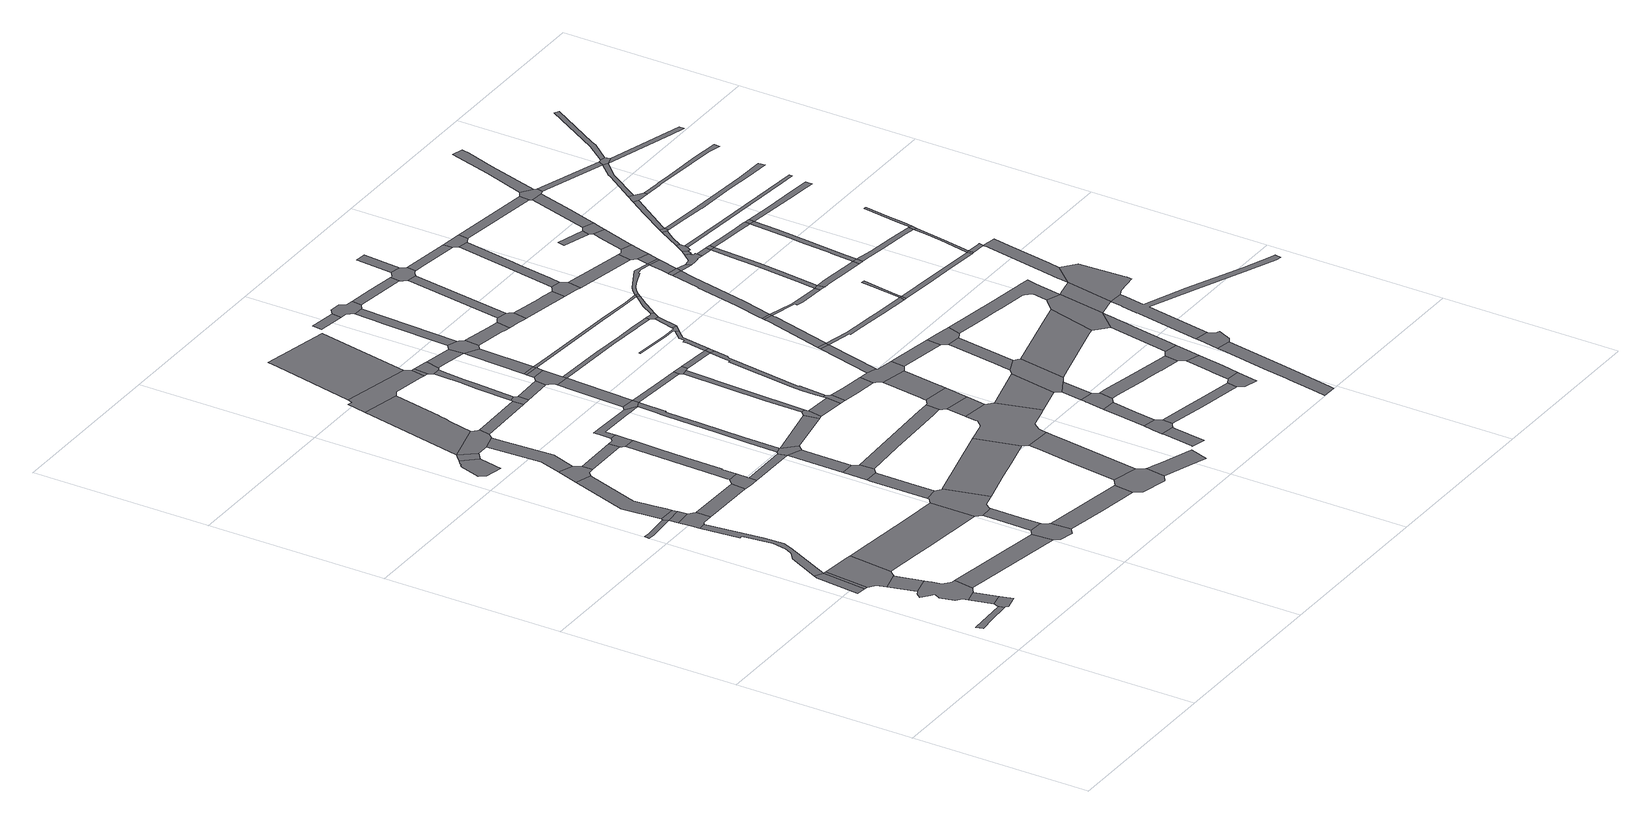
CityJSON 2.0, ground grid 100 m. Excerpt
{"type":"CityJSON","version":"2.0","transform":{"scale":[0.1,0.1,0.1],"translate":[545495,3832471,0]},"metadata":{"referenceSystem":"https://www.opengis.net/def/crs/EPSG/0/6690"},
"CityObjects":{
"road1":{"type":"Road","attributes":{"RoadStructureAttribute.sectionType":"1"},"geometry":[{"type":"MultiSurface","lod":"1","boundaries":[[[0,1,2,3,4,5,6]]]}]},
"road2":{"type":"Road","geometry":[{"type":"MultiSurface","lod":"1","boundaries":[[[7,8,9,10,11]]]}]},
"road3":{"type":"Road","geometry":[{"type":"MultiSurface","lod":"1","boundaries":[[[12,13,14,0,6,15,16,17]]]}]},
"road4":{"type":"Road","attributes":{"RoadStructureAttribute.sectionType":"1"},"geometry":[{"type":"MultiSurface","lod":"1","boundaries":[[[18,11,10,19,20]]]}]},
"road5":{"type":"Road","attributes":{"RoadStructureAttribute.sectionType":"1"},"geometry":[{"type":"MultiSurface","lod":"1","boundaries":[[[21,22,13,12]]]}]},
"road6":{"type":"Road","geometry":[{"type":"MultiSurface","lod":"1","boundaries":[[[23,24,25,26,27,28,29,30,31,32,33,34,35,36,37,38,22,21,39,40,41,42]]]}]},
"road7":{"type":"Road","attributes":{"RoadStructureAttribute.sectionType":"1"},"geometry":[{"type":"MultiSurface","lod":"1","boundaries":[[[43,44,28,27]]]}]},
"road8":{"type":"Road","geometry":[{"type":"MultiSurface","lod":"1","boundaries":[[[45,20,19,46,47,44,43,48,49,50,51]]]}]},
"road9":{"type":"Road","attributes":{"RoadStructureAttribute.sectionType":"1"},"geometry":[{"type":"MultiSurface","lod":"1","boundaries":[[[52,53,54,55,56,57,58,59,60,61,62,63,64,7,11]]]}]},
"road10":{"type":"Road","attributes":{"RoadStructureAttribute.sectionType":"1"},"geometry":[{"type":"MultiSurface","lod":"1","boundaries":[[[65,66,67,68,69,70,71]]]}]},
"road11":{"type":"Road","attributes":{"RoadStructureAttribute.sectionType":"1"},"geometry":[{"type":"MultiSurface","lod":"1","boundaries":[[[42,41,72,73,74]]]}]},
"road12":{"type":"Road","geometry":[{"type":"MultiSurface","lod":"1","boundaries":[[[75,76,77,78,56,55,79,80,81,82]]]}]},
"road13":{"type":"Road","attributes":{"RoadStructureAttribute.sectionType":"1"},"geometry":[{"type":"MultiSurface","lod":"1","boundaries":[[[83,84,76,75]]]}]},
"road14":{"type":"Road","geometry":[{"type":"MultiSurface","lod":"1","boundaries":[[[85,86,65,71,84,83]]]}]},
"road15":{"type":"Road","attributes":{"RoadStructureAttribute.sectionType":"1"},"geometry":[{"type":"MultiSurface","lod":"1","boundaries":[[[87,88,51,50,89,90,91,92]]]}]},
"road16":{"type":"Road","attributes":{"RoadStructureAttribute.sectionType":"1"},"geometry":[{"type":"MultiSurface","lod":"1","boundaries":[[[93,94,95,86,85,96,97,98,99]]]}]},
"road17":{"type":"Road","attributes":{"RoadStructureAttribute.sectionType":"1"},"geometry":[{"type":"MultiSurface","lod":"1","boundaries":[[[82,81,100,101]]]}]},
"road18":{"type":"Road","attributes":{"RoadStructureAttribute.sectionType":"1"},"geometry":[{"type":"MultiSurface","lod":"1","boundaries":[[[102,103,104,105,106,107,108,109,110,111,112]]]}]},
"road19":{"type":"Road","geometry":[{"type":"MultiSurface","lod":"1","boundaries":[[[113,93,99,114,115,116,117,118,119,120,121,122]]]}]},
"road20":{"type":"Road","geometry":[{"type":"MultiSurface","lod":"1","boundaries":[[[123,124,74,73,125,126,127,128,129,130,131,132,133]]]}]},
"road21":{"type":"Road","geometry":[{"type":"MultiSurface","lod":"1","boundaries":[[[134,135,102,112,136]]]}]},
"road22":{"type":"Road","attributes":{"RoadStructureAttribute.sectionType":"1"},"geometry":[{"type":"MultiSurface","lod":"1","boundaries":[[[137,138,139,140,141,123,133]]]}]},
"road23":{"type":"Road","attributes":{"RoadStructureAttribute.sectionType":"1"},"geometry":[{"type":"MultiSurface","lod":"1","boundaries":[[[142,143,144,145,146,147,148,149,113,122]]]}]},
"road24":{"type":"Road","geometry":[{"type":"MultiSurface","lod":"1","boundaries":[[[150,101,100,151,152,153,154,155,156]]]}]},
"road25":{"type":"Road","geometry":[{"type":"MultiSurface","lod":"1","boundaries":[[[157,158,134,136,159,146,145,160,161,162,163]]]}]},
"road26":{"type":"Road","attributes":{"RoadStructureAttribute.sectionType":"1"},"geometry":[{"type":"MultiSurface","lod":"1","boundaries":[[[164,119,118,165]]]}]},
"road27":{"type":"Road","geometry":[{"type":"MultiSurface","lod":"1","boundaries":[[[166,167,168,169,92,91,139,138,170,171,172,173,174]]]}]},
"road28":{"type":"Road","attributes":{"RoadStructureAttribute.sectionType":"1"},"geometry":[{"type":"MultiSurface","lod":"1","boundaries":[[[175,176,177,178,150,156,179,180,181,182,183]]]}]},
"road29":{"type":"Road","attributes":{"RoadStructureAttribute.sectionType":"1"},"geometry":[{"type":"MultiSurface","lod":"1","boundaries":[[[184,134,158,185,186,187,188,189]]]}]},
"road30":{"type":"Road","attributes":{"RoadStructureAttribute.sectionType":"1"},"geometry":[{"type":"MultiSurface","lod":"1","boundaries":[[[190,191,168,167,192,193]]]}]},
"road31":{"type":"Road","attributes":{"RoadStructureAttribute.sectionType":"1"},"geometry":[{"type":"MultiSurface","lod":"1","boundaries":[[[153,152,194,195,196]]]}]},
"road32":{"type":"Road","attributes":{"RoadStructureAttribute.sectionType":"1"},"geometry":[{"type":"MultiSurface","lod":"1","boundaries":[[[197,130,129,198,199,200]]]}]},
"road33":{"type":"Road","geometry":[{"type":"MultiSurface","lod":"1","boundaries":[[[201,202,164,165,203,204,175,183,205,206,207,208]]]}]},
"road34":{"type":"Road","geometry":[{"type":"MultiSurface","lod":"1","boundaries":[[[209,190,193,210,211,212]]]}]},
"road35":{"type":"Road","attributes":{"RoadStructureAttribute.sectionType":"1"},"geometry":[{"type":"MultiSurface","lod":"1","boundaries":[[[195,213,214,215,209,212,216,217]]]}]},
"road36":{"type":"Road","attributes":{"RoadStructureAttribute.sectionType":"1"},"geometry":[{"type":"MultiSurface","lod":"1","boundaries":[[[218,163,162,219]]]}]},
"road37":{"type":"Road","geometry":[{"type":"MultiSurface","lod":"1","boundaries":[[[220,221,222,196,195,217,223]]]}]},
"road38":{"type":"Road","attributes":{"RoadStructureAttribute.sectionType":"1"},"geometry":[{"type":"MultiSurface","lod":"1","boundaries":[[[224,225,226,227,201,208,228,229,230,231,232,233,234,235]]]}]},
"road39":{"type":"Road","attributes":{"RoadStructureAttribute.sectionType":"1"},"geometry":[{"type":"MultiSurface","lod":"1","boundaries":[[[236,174,173,237,238,239,240]]]}]},
"road40":{"type":"Road","geometry":[{"type":"MultiSurface","lod":"1","boundaries":[[[241,242,243,244,245,184,189,246,247,248,249,250,251,252]]]}]},
"road41":{"type":"Road","attributes":{"RoadStructureAttribute.sectionType":"1"},"geometry":[{"type":"MultiSurface","lod":"1","boundaries":[[[253,254,255,256,257,258,259,260,261,262,263,234,264,265,266,267,268,269,270,221,220]]]}]},
"road42":{"type":"Road","geometry":[{"type":"MultiSurface","lod":"1","boundaries":[[[271,272,200,199,273,274,275,276,277,278,279]]]}]},
"road43":{"type":"Road","geometry":[{"type":"MultiSurface","lod":"1","boundaries":[[[280,281,282,218,219,283,284]]]}]},
"road44":{"type":"Road","attributes":{"RoadStructureAttribute.sectionType":"1"},"geometry":[{"type":"MultiSurface","lod":"1","boundaries":[[[285,286,287,288,220,223,289]]]}]},
"road45":{"type":"Road","geometry":[{"type":"MultiSurface","lod":"1","boundaries":[[[290,235,234,263,291]]]}]},
"road46":{"type":"Road","attributes":{"RoadStructureAttribute.sectionType":"1"},"geometry":[{"type":"MultiSurface","lod":"1","boundaries":[[[292,293,294,295,281,280,296,297,298,299,300]]]}]},
"road47":{"type":"Road","attributes":{"RoadStructureAttribute.sectionType":"1"},"geometry":[{"type":"MultiSurface","lod":"1","boundaries":[[[301,302,241,252,303]]]}]},
"road48":{"type":"Road","attributes":{"RoadStructureAttribute.sectionType":"1"},"geometry":[{"type":"MultiSurface","lod":"1","boundaries":[[[304,284,283,305]]]}]},
"road49":{"type":"Road","attributes":{"RoadStructureAttribute.sectionType":"1"},"geometry":[{"type":"MultiSurface","lod":"1","boundaries":[[[306,307,308,211,210,309,310,311,312,313]]]}]},
"road50":{"type":"Road","attributes":{"RoadStructureAttribute.sectionType":"1"},"geometry":[{"type":"MultiSurface","lod":"1","boundaries":[[[250,249,314,315]]]}]},
"road51":{"type":"Road","attributes":{"RoadStructureAttribute.sectionType":"1"},"geometry":[{"type":"MultiSurface","lod":"1","boundaries":[[[316,317,318,319,271,279,320,321,322]]]}]},
"road52":{"type":"Road","attributes":{"RoadStructureAttribute.sectionType":"1"},"geometry":[{"type":"MultiSurface","lod":"1","boundaries":[[[323,324,290,291,325,326,327,328,329]]]}]},
"road53":{"type":"Road","geometry":[{"type":"MultiSurface","lod":"1","boundaries":[[[330,315,314,331,292,300,332,333,334,335]]]}]},
"road54":{"type":"Road","attributes":{"RoadStructureAttribute.sectionType":"1"},"geometry":[{"type":"MultiSurface","lod":"1","boundaries":[[[336,337,338,278,277,339,340,341]]]}]},
"road55":{"type":"Road","geometry":[{"type":"MultiSurface","lod":"1","boundaries":[[[342,343,286,285,289,344,345,346,347]]]}]},
"road56":{"type":"Road","geometry":[{"type":"MultiSurface","lod":"1","boundaries":[[[348,349,304,305,350,351,352,323,329,353,354]]]}]},
"road57":{"type":"Road","attributes":{"RoadStructureAttribute.sectionType":"1"},"geometry":[{"type":"MultiSurface","lod":"1","boundaries":[[[355,348,354,356,357,358,359]]]}]},
"road58":{"type":"Road","attributes":{"RoadStructureAttribute.sectionType":"1"},"geometry":[{"type":"MultiSurface","lod":"1","boundaries":[[[360,291,263,361,362]]]}]},
"road59":{"type":"Road","geometry":[{"type":"MultiSurface","lod":"1","boundaries":[[[363,355,359,364]]]}]},
"road60":{"type":"Road","attributes":{"RoadStructureAttribute.sectionType":"1"},"geometry":[{"type":"MultiSurface","lod":"1","boundaries":[[[365,366,345,344,367,368]]]}]},
"road61":{"type":"Road","attributes":{"RoadStructureAttribute.sectionType":"1"},"geometry":[{"type":"MultiSurface","lod":"1","boundaries":[[[335,334,369,370,371,372]]]}]},
"road62":{"type":"Road","attributes":{"RoadStructureAttribute.sectionType":"1"},"geometry":[{"type":"MultiSurface","lod":"1","boundaries":[[[371,373,363,364,374,375]]]}]},
"road63":{"type":"Road","attributes":{"RoadStructureAttribute.sectionType":"1"},"geometry":[{"type":"MultiSurface","lod":"1","boundaries":[[[376,377,378,379,342,347]]]}]},
"road64":{"type":"Road","geometry":[{"type":"MultiSurface","lod":"1","boundaries":[[[380,381,382,383,384,385,236,240,316,322,386,387,388,389,390,391,392,393,394]]]}]},
"road65":{"type":"Road","geometry":[{"type":"MultiSurface","lod":"1","boundaries":[[[395,368,367,396,397,398,399]]]}]},
"road66":{"type":"Road","geometry":[{"type":"MultiSurface","lod":"1","boundaries":[[[400,401,402,372,371,375,403,404,405,406,407,408]]]}]},
"road67":{"type":"Road","attributes":{"RoadStructureAttribute.sectionType":"1"},"geometry":[{"type":"MultiSurface","lod":"1","boundaries":[[[409,410,411,412,413,414,415]]]}]},
"road68":{"type":"Road","geometry":[{"type":"MultiSurface","lod":"1","boundaries":[[[416,417,362,361,418,419,378,377,420,421]]]}]},
"road69":{"type":"Road","attributes":{"RoadStructureAttribute.sectionType":"1"},"geometry":[{"type":"MultiSurface","lod":"1","boundaries":[[[422,380,394,423]]]}]},
"road70":{"type":"Road","attributes":{"RoadStructureAttribute.sectionType":"1"},"geometry":[{"type":"MultiSurface","lod":"1","boundaries":[[[424,425,426,427]]]}]},
"road71":{"type":"Road","attributes":{"RoadStructureAttribute.sectionType":"1"},"geometry":[{"type":"MultiSurface","lod":"1","boundaries":[[[428,397,396,429,430,431]]]}]},
"road72":{"type":"Road","geometry":[{"type":"MultiSurface","lod":"1","boundaries":[[[432,433,306,313,434,435,422,423,436,437]]]}]},
"road73":{"type":"Road","geometry":[{"type":"MultiSurface","lod":"1","boundaries":[[[438,439,409,415,440,441,442,443,444]]]}]},
"road74":{"type":"Road","attributes":{"RoadStructureAttribute.sectionType":"1"},"geometry":[{"type":"MultiSurface","lod":"1","boundaries":[[[445,446,447,400,408,448]]]}]},
"road75":{"type":"Road","attributes":{"RoadStructureAttribute.sectionType":"1"},"geometry":[{"type":"MultiSurface","lod":"1","boundaries":[[[449,450,451,452,453,454,455,395,399,456,457,458,459,460,461]]]}]},
"road76":{"type":"Road","attributes":{"RoadStructureAttribute.sectionType":"1"},"geometry":[{"type":"MultiSurface","lod":"1","boundaries":[[[462,463,406,405,464,465,466,467]]]}]},
"road77":{"type":"Road","attributes":{"RoadStructureAttribute.sectionType":"1"},"geometry":[{"type":"MultiSurface","lod":"1","boundaries":[[[468,469,470,471,353,329,472,473,474,475,476]]]}]},
"road78":{"type":"Road","attributes":{"RoadStructureAttribute.sectionType":"1"},"geometry":[{"type":"MultiSurface","lod":"1","boundaries":[[[421,420,449,477]]]}]},
"road79":{"type":"Road","attributes":{"RoadStructureAttribute.sectionType":"1"},"geometry":[{"type":"MultiSurface","lod":"1","boundaries":[[[478,479,438,444,480,481]]]}]},
"road80":{"type":"Road","attributes":{"RoadStructureAttribute.sectionType":"1"},"geometry":[{"type":"MultiSurface","lod":"1","boundaries":[[[482,483,484,432,437,485,486,487]]]}]},
"road81":{"type":"Road","geometry":[{"type":"MultiSurface","lod":"1","boundaries":[[[488,427,426,489,490,491,445,448,492,493,494,495]]]}]},
"road82":{"type":"Road","attributes":{"RoadStructureAttribute.sectionType":"1"},"geometry":[{"type":"MultiSurface","lod":"1","boundaries":[[[496,497,392,391,498]]]}]},
"road83":{"type":"Road","geometry":[{"type":"MultiSurface","lod":"1","boundaries":[[[477,449,461,499,500]]]}]},
"road84":{"type":"Road","geometry":[{"type":"MultiSurface","lod":"1","boundaries":[[[501,502,431,430,503,504,482,487,505,506,507,508,509,510,511,512,513,514]]]}]},
"road85":{"type":"Road","geometry":[{"type":"MultiSurface","lod":"1","boundaries":[[[515,516,517,518,478,481,519,520,521,522,523]]]}]},
"road86":{"type":"Road","attributes":{"RoadStructureAttribute.sectionType":"1"},"geometry":[{"type":"MultiSurface","lod":"1","boundaries":[[[524,525,526,527,364,359,528,529,530,531,532,533]]]}]},
"road87":{"type":"Road","attributes":{"RoadStructureAttribute.sectionType":"1"},"geometry":[{"type":"MultiSurface","lod":"1","boundaries":[[[534,535,536,537,538,539,540,541,542,543,544,545,546,547,548]]]}]},
"road88":{"type":"Road","geometry":[{"type":"MultiSurface","lod":"1","boundaries":[[[549,550,467,466,551,552,553,554,555,556,557]]]}]},
"road89":{"type":"Road","attributes":{"RoadStructureAttribute.sectionType":"1"},"geometry":[{"type":"MultiSurface","lod":"1","boundaries":[[[558,559,560,561,515,523]]]}]},
"road90":{"type":"Road","attributes":{"RoadStructureAttribute.sectionType":"1"},"geometry":[{"type":"MultiSurface","lod":"1","boundaries":[[[545,562,563,564,565,566,567,568,477,500,569,570,571,546]]]}]},
"road91":{"type":"Road","attributes":{"RoadStructureAttribute.sectionType":"1"},"geometry":[{"type":"MultiSurface","lod":"1","boundaries":[[[572,514,513,573,574]]]}]},
"road92":{"type":"Road","attributes":{"RoadStructureAttribute.sectionType":"1"},"geometry":[{"type":"MultiSurface","lod":"1","boundaries":[[[575,576,442,441,577,578,579]]]}]},
"road93":{"type":"Road","geometry":[{"type":"MultiSurface","lod":"1","boundaries":[[[580,581,582,583,496,498,584,560,559,585,586]]]}]},
"road94":{"type":"Road","attributes":{"RoadStructureAttribute.sectionType":"1"},"geometry":[{"type":"MultiSurface","lod":"1","boundaries":[[[587,493,492,588,589]]]}]},
"road95":{"type":"Road","geometry":[{"type":"MultiSurface","lod":"1","boundaries":[[[590,572,574,591]]]}]},
"road96":{"type":"Road","attributes":{"RoadStructureAttribute.sectionType":"1"},"geometry":[{"type":"MultiSurface","lod":"1","boundaries":[[[592,549,557,593]]]}]},
"road97":{"type":"Road","geometry":[{"type":"MultiSurface","lod":"1","boundaries":[[[594,548,547,595]]]}]},
"road98":{"type":"Road","attributes":{"RoadStructureAttribute.sectionType":"1"},"geometry":[{"type":"MultiSurface","lod":"1","boundaries":[[[596,506,505,597,598,599,600]]]}]},
"road99":{"type":"Road","attributes":{"RoadStructureAttribute.sectionType":"1"},"geometry":[{"type":"MultiSurface","lod":"1","boundaries":[[[601,602,554,553,603,604,605,606]]]}]},
"road100":{"type":"Road","geometry":[{"type":"MultiSurface","lod":"1","boundaries":[[[607,608,476,475,594,595,609,610,611,612,613]]]}]},
"road101":{"type":"Road","attributes":{"RoadStructureAttribute.sectionType":"1"},"geometry":[{"type":"MultiSurface","lod":"1","boundaries":[[[614,615,520,519,616,617,618,619,620,621,622,623]]]}]},
"road102":{"type":"Road","attributes":{"RoadStructureAttribute.sectionType":"1"},"geometry":[{"type":"MultiSurface","lod":"1","boundaries":[[[624,625,590,591,626,627,628,629]]]}]},
"road103":{"type":"Road","attributes":{"RoadStructureAttribute.sectionType":"1"},"geometry":[{"type":"MultiSurface","lod":"1","boundaries":[[[630,631,632,582,581,633]]]}]},
"road104":{"type":"Road","geometry":[{"type":"MultiSurface","lod":"1","boundaries":[[[634,635,589,588,636,637,592,593,638,639,640,641,642,643]]]}]},
"road105":{"type":"Road","attributes":{"RoadStructureAttribute.sectionType":"1"},"geometry":[{"type":"MultiSurface","lod":"1","boundaries":[[[532,644,645,607,613,646,647,648,649,650,651]]]}]},
"road106":{"type":"Road","geometry":[{"type":"MultiSurface","lod":"1","boundaries":[[[652,653,579,578,654,655,656,657]]]}]},
"road107":{"type":"Road","geometry":[{"type":"MultiSurface","lod":"1","boundaries":[[[658,624,629,659]]]}]},
"road108":{"type":"Road","geometry":[{"type":"MultiSurface","lod":"1","boundaries":[[[660,661,606,605,662,663,664,665,666,667,668,669]]]}]},
"road109":{"type":"Road","attributes":{"RoadStructureAttribute.sectionType":"1"},"geometry":[{"type":"MultiSurface","lod":"1","boundaries":[[[670,634,643,671]]]}]},
"road110":{"type":"Road","geometry":[{"type":"MultiSurface","lod":"1","boundaries":[[[672,673,674,600,599,675,630,633,676,677,678,679]]]}]},
"road111":{"type":"Road","geometry":[{"type":"MultiSurface","lod":"1","boundaries":[[[533,532,651,680]]]}]},
"road112":{"type":"Road","attributes":{"RoadStructureAttribute.sectionType":"1"},"geometry":[{"type":"MultiSurface","lod":"1","boundaries":[[[681,682,683,684,685,652,657,686,687]]]}]},
"road113":{"type":"Road","attributes":{"RoadStructureAttribute.sectionType":"1"},"geometry":[{"type":"MultiSurface","lod":"1","boundaries":[[[688,689,690,691,692,591,574,693,694,695,696,697,698,699]]]}]},
"road114":{"type":"Road","attributes":{"RoadStructureAttribute.sectionType":"1"},"geometry":[{"type":"MultiSurface","lod":"1","boundaries":[[[700,701,586,585,702,703,704]]]}]},
"road115":{"type":"Road","attributes":{"RoadStructureAttribute.sectionType":"1"},"geometry":[{"type":"MultiSurface","lod":"1","boundaries":[[[705,706,707,708,709,710,711,712,713,714,715,716,717,718,719]]]}]},
"road116":{"type":"Road","geometry":[{"type":"MultiSurface","lod":"1","boundaries":[[[720,721,722,623,622,723,681,687,724,725]]]}]},
"road117":{"type":"Road","attributes":{"RoadStructureAttribute.sectionType":"1"},"geometry":[{"type":"MultiSurface","lod":"1","boundaries":[[[726,642,641,727,728,729]]]}]},
"road118":{"type":"Road","attributes":{"RoadStructureAttribute.sectionType":"1"},"geometry":[{"type":"MultiSurface","lod":"1","boundaries":[[[730,731,732,733,734,658,659,735,736,737,738]]]}]},
"road119":{"type":"Road","attributes":{"RoadStructureAttribute.sectionType":"1"},"geometry":[{"type":"MultiSurface","lod":"1","boundaries":[[[739,740,659,629,741,742,743,744,745,746]]]}]},
"road120":{"type":"Road","attributes":{"RoadStructureAttribute.sectionType":"1"},"geometry":[{"type":"MultiSurface","lod":"1","boundaries":[[[747,748,749,660,669,750,751,752,753,754]]]}]},
"road121":{"type":"Road","attributes":{"RoadStructureAttribute.sectionType":"1"},"geometry":[{"type":"MultiSurface","lod":"1","boundaries":[[[755,756,757,758,759,533,680,760,761,762,763,764,765,766,767]]]}]},
"road122":{"type":"Road","attributes":{"RoadStructureAttribute.sectionType":"1"},"geometry":[{"type":"MultiSurface","lod":"1","boundaries":[[[768,769,664,663,770,771]]]}]},
"road123":{"type":"Road","attributes":{"RoadStructureAttribute.sectionType":"1"},"geometry":[{"type":"MultiSurface","lod":"1","boundaries":[[[772,773,774,775,776,777,778,779,720,725]]]}]},
"road124":{"type":"Road","geometry":[{"type":"MultiSurface","lod":"1","boundaries":[[[780,781,730,738,782]]]}]},
"road125":{"type":"Road","geometry":[{"type":"MultiSurface","lod":"1","boundaries":[[[729,728,747,754,783,784]]]}]},
"road126":{"type":"Road","geometry":[{"type":"MultiSurface","lod":"1","boundaries":[[[785,786,705,719,787,788,789,790]]]}]},
"road127":{"type":"Road","geometry":[{"type":"MultiSurface","lod":"1","boundaries":[[[791,746,745,792]]]}]},
"road128":{"type":"Road","geometry":[{"type":"MultiSurface","lod":"1","boundaries":[[[699,698,793,794]]]}]},
"road129":{"type":"Road","attributes":{"RoadStructureAttribute.sectionType":"1"},"geometry":[{"type":"MultiSurface","lod":"1","boundaries":[[[766,795,796,797,780,782,798,799]]]}]},
"road130":{"type":"Road","attributes":{"RoadStructureAttribute.sectionType":"1"},"geometry":[{"type":"MultiSurface","lod":"1","boundaries":[[[800,801,802,803,804,805,806,679,678,807,808,809,810,811,812,813,814,815,816]]]}]},
"road131":{"type":"Road","attributes":{"RoadStructureAttribute.sectionType":"1"},"geometry":[{"type":"MultiSurface","lod":"1","boundaries":[[[782,738,817,818]]]}]},
"road132":{"type":"Road","geometry":[{"type":"MultiSurface","lod":"1","boundaries":[[[767,766,799,819]]]}]},
"road133":{"type":"Road","geometry":[{"type":"MultiSurface","lod":"1","boundaries":[[[820,821,822,823,824,825,699,794]]]}]},
"road134":{"type":"Road","attributes":{"RoadStructureAttribute.sectionType":"1"},"geometry":[{"type":"MultiSurface","lod":"1","boundaries":[[[826,767,819,827]]]}]},
"road135":{"type":"Road","geometry":[{"type":"MultiSurface","lod":"1","boundaries":[[[815,828,700,704,779,778,816]]]}]},
"road136":{"type":"Road","geometry":[{"type":"MultiSurface","lod":"1","boundaries":[[[829,830,771,770,826,827,831,832]]]}]},
"road137":{"type":"Road","geometry":[{"type":"MultiSurface","lod":"1","boundaries":[[[833,834,835,836,818,817,837,838,839,840,841,842,843,844,845,846,847,848]]]}]},
"road138":{"type":"Road","attributes":{"RoadStructureAttribute.sectionType":"1"},"geometry":[{"type":"MultiSurface","lod":"1","boundaries":[[[849,850,851,852,853,854,855,856,857,858,746,791]]]}]},
"road139":{"type":"Road","attributes":{"RoadStructureAttribute.sectionType":"1"},"geometry":[{"type":"MultiSurface","lod":"1","boundaries":[[[859,860,861,791,792,862,863,864,865,866,867,868]]]}]},
"road140":{"type":"Road","attributes":{"RoadStructureAttribute.sectionType":"1"},"geometry":[{"type":"MultiSurface","lod":"1","boundaries":[[[869,833,848,870,871]]]}]},
"road141":{"type":"Road","geometry":[{"type":"MultiSurface","lod":"1","boundaries":[[[872,873,874,875]]]}]},
"road142":{"type":"Road","attributes":{"RoadStructureAttribute.sectionType":"1"},"geometry":[{"type":"MultiSurface","lod":"1","boundaries":[[[842,841,852,876]]]}]},
"road143":{"type":"Road","attributes":{"RoadStructureAttribute.sectionType":"1"},"geometry":[{"type":"MultiSurface","lod":"1","boundaries":[[[877,878,829,832,879,880,881]]]}]},
"road144":{"type":"Road","geometry":[{"type":"MultiSurface","lod":"1","boundaries":[[[882,869,871,883,884,885,886,887]]]}]},
"road145":{"type":"Road","geometry":[{"type":"MultiSurface","lod":"1","boundaries":[[[888,889,816,778,890]]]}]},
"road146":{"type":"Road","geometry":[{"type":"MultiSurface","lod":"1","boundaries":[[[876,852,851,891]]]}]},
"road147":{"type":"Road","attributes":{"RoadStructureAttribute.sectionType":"1"},"geometry":[{"type":"MultiSurface","lod":"1","boundaries":[[[892,893,894,794,793,895,896,897,898,899]]]}]},
"road148":{"type":"Road"},
"road149":{"type":"Road","attributes":{"RoadStructureAttribute.sectionType":"1"},"geometry":[{"type":"MultiSurface","lod":"1","boundaries":[[[784,783,900,901]]]}]},
"road150":{"type":"Road","geometry":[{"type":"MultiSurface","lod":"1","boundaries":[[[902,875,874,877,881,903,904]]]}]},
"road151":{"type":"Road","geometry":[{"type":"MultiSurface","lod":"1","boundaries":[[[888,890,905]]]}]},
"road152":{"type":"Road","attributes":{"RoadStructureAttribute.sectionType":"1"},"geometry":[{"type":"MultiSurface","lod":"1","boundaries":[[[906,882,887,907,908]]]}]},
"road153":{"type":"Road","geometry":[{"type":"MultiSurface","lod":"1","boundaries":[[[868,867,909,910]]]}]},
"road154":{"type":"Road","geometry":[{"type":"MultiSurface","lod":"1","boundaries":[[[911,906,908,912,913]]]}]},
"road155":{"type":"Road","attributes":{"RoadStructureAttribute.sectionType":"1"},"geometry":[{"type":"MultiSurface","lod":"1","boundaries":[[[914,915,916,917,891,851,918,919,920,921]]]}]},
"road156":{"type":"Road","attributes":{"RoadStructureAttribute.sectionType":"1"},"geometry":[{"type":"MultiSurface","lod":"1","boundaries":[[[922,888,905,923,924,925,926,927,928]]]}]},
"road157":{"type":"Road","attributes":{"RoadStructureAttribute.sectionType":"1"},"geometry":[{"type":"MultiSurface","lod":"1","boundaries":[[[929,902,904,930,931,932]]]}]},
"road158":{"type":"Road","attributes":{"RoadStructureAttribute.sectionType":"1"},"geometry":[{"type":"MultiSurface","lod":"1","boundaries":[[[920,933,934,935,936,937,868,910,938,939,940,941,942,943,944]]]}]},
"road159":{"type":"Road","attributes":{"RoadStructureAttribute.sectionType":"1"},"geometry":[{"type":"MultiSurface","lod":"1","boundaries":[[[945,946,911,913,947,948]]]}]},
"road160":{"type":"Road","attributes":{"RoadStructureAttribute.sectionType":"1"},"geometry":[{"type":"MultiSurface","lod":"1","boundaries":[[[905,949,950,951,952,953,785,790,954,955,956,957,958,959,960,961,962,963,964,965,966,967,923]]]}]},
"road161":{"type":"Road","attributes":{"RoadStructureAttribute.sectionType":"1"},"geometry":[{"type":"MultiSurface","lod":"1","boundaries":[[[968,969,910,909,970,971,972,973,974]]]}]},
"road162":{"type":"Road","attributes":{"RoadStructureAttribute.sectionType":"1"},"geometry":[{"type":"MultiSurface","lod":"1","boundaries":[[[975,976,977,978,979,980,981,982,983,888,922,984,985,986,987]]]}]},
"road163":{"type":"Road","geometry":[{"type":"MultiSurface","lod":"1","boundaries":[[[988,899,898,989]]]}]},
"road164":{"type":"Road","attributes":{"RoadStructureAttribute.sectionType":"1"}},
"road165":{"type":"Road","geometry":[{"type":"MultiSurface","lod":"1","boundaries":[[[990,901,900,929,932,991,992,993,994,995,996,997]]]}]},
"road166":{"type":"Road","geometry":[{"type":"MultiSurface","lod":"1","boundaries":[[[921,920,944,998]]]}]},
"road167":{"type":"Road","attributes":{"RoadStructureAttribute.sectionType":"1"},"geometry":[{"type":"MultiSurface","lod":"1","boundaries":[[[999,988,989,1000,975,1001]]]}]},
"road168":{"type":"Road","attributes":{"RoadStructureAttribute.sectionType":"1"},"geometry":[{"type":"MultiSurface","lod":"1","boundaries":[[[973,1002,1003,899,988,1004,1005]]]}]},
"road169":{"type":"Road","attributes":{"RoadStructureAttribute.sectionType":"1"},"geometry":[{"type":"MultiSurface","lod":"1","boundaries":[[[1006,1007,885,884,1008,1009,1010]]]}]},
"road170":{"type":"Road","geometry":[{"type":"MultiSurface","lod":"1","boundaries":[[[1011,945,948,1012,1013,1014]]]}]},
"road171":{"type":"Road","geometry":[{"type":"MultiSurface","lod":"1","boundaries":[[[974,973,1005,1015,1016]]]}]},
"road172":{"type":"Road","attributes":{"RoadStructureAttribute.sectionType":"1"},"geometry":[{"type":"MultiSurface","lod":"1","boundaries":[[[1017,1018,990,997,1019,1020,1021]]]}]},
"road173":{"type":"Road","attributes":{"RoadStructureAttribute.sectionType":"1"},"geometry":[{"type":"MultiSurface","lod":"1","boundaries":[[[1022,1023,1024,1025,913,912,1026,1027,1028,1029,1030,1031,1032]]]}]},
"road174":{"type":"Road","attributes":{"RoadStructureAttribute.sectionType":"1"},"geometry":[{"type":"MultiSurface","lod":"1","boundaries":[[[994,993,1033,1034]]]}]},
"road175":{"type":"Road","attributes":{"RoadStructureAttribute.sectionType":"1"},"geometry":[{"type":"MultiSurface","lod":"1","boundaries":[[[1035,1036,1037,1038,1039,1040,1041,1042,1043,1016,1015]]]}]},
"road176":{"type":"Road","attributes":{"RoadStructureAttribute.sectionType":"1"},"geometry":[{"type":"MultiSurface","lod":"1","boundaries":[[[1044,1045,998,944,1046,1047,1048,1049]]]}]},
"road177":{"type":"Road","attributes":{"RoadStructureAttribute.sectionType":"1"},"geometry":[{"type":"MultiSurface","lod":"1","boundaries":[[[1033,1050,1051,1011,1014,1052,1053]]]}]},
"road178":{"type":"Road","geometry":[{"type":"MultiSurface","lod":"1","boundaries":[[[1054,1055,1056,1034,1033,1053,1057,1058,1059,1060]]]}]},
"road179":{"type":"Road","attributes":{"RoadStructureAttribute.sectionType":"1"},"geometry":[{"type":"MultiSurface","lod":"1","boundaries":[[[1061,1062,1063,1064,1013,1012,1065,1066,1067,1068,1069,1070]]]}]},
"road180":{"type":"Road","attributes":{"RoadStructureAttribute.sectionType":"1"},"geometry":[{"type":"MultiSurface","lod":"1","boundaries":[[[1071,1057,1053,1072,1073,1074,1075]]]}]},
"road181":{"type":"Road","attributes":{"RoadStructureAttribute.sectionType":"1"},"geometry":[{"type":"MultiSurface","lod":"1","boundaries":[[[1076,1077,1054,1060,1078,1079,1080,1081]]]}]}
},
"vertices":[
[314,301,0],[88,291,0],[84,291,0],[90,272,0],[95,254,0],[187,262,0],[321,270,0],
[106,1222,0],[96,1203,0],[69,954,0],[125,948,0],[152,1198,0],
[402,351,0],[324,332,0],[316,305,0],[327,271,0],[341,259,0],[419,278,0],
[155,1198,0],[146,946,0],[167,1196,0],
[371,478,0],[293,459,0],
[400,619,0],[396,623,0],[362,652,0],[350,704,0],[341,739,0],[236,713,0],[228,709,0],[219,705,0],[217,704,0],[194,676,0],[206,666,0],[237,640,0],[255,625,0],[236,592,0],[256,512,0],[286,489,0],[388,492,0],[400,501,0],[403,503,0],[421,616,0],
[305,891,0],[198,864,0],
[343,1177,0],[185,915,0],[189,900,0],[309,895,0],[316,903,0],[337,927,0],[365,1174,0],
[283,1463,0],[302,1515,0],[297,1625,0],[259,1940,0],[218,1938,0],[237,1724,0],[253,1726,0],[254,1723,0],[273,1558,0],[259,1477,0],[239,1438,0],[235,1432,0],[196,1399,0],
[194,2139,0],[48,2127,0],[11,2131,0],[6,2101,0],[47,2096,0],[77,2098,0],[204,2109,0],
[622,469,0],[1007,409,0],[998,524,0],
[306,2063,0],[208,2054,0],[214,1989,0],[218,1939,0],[271,1952,0],[283,1952,0],[338,1952,0],[339,2036,0],
[300,2117,0],[204,2106,0],
[297,2147,0],[200,2146,0],
[829,1124,0],[514,1157,0],[542,904,0],[629,895,0],[1006,854,0],[1005,1106,0],
[289,2688,0],[282,2667,0],[181,2366,0],[294,2172,0],[286,2257,0],[278,2357,0],[377,2658,0],
[657,1949,0],[666,2029,0],
[174,3283,0],[152,3264,0],[151,3263,0],[145,3252,0],[141,3254,0],[127,3241,0],[93,3125,0],[116,3092,0],[214,3070,0],[224,3114,0],[244,3206,0],
[330,2810,0],[389,2668,0],[404,2681,0],[411,2681,0],[421,2681,0],[437,2681,0],[437,2741,0],[431,2751,0],[430,2753,0],[414,2782,0],
[1033,549,0],[1005,530,0],[1008,408,0],[1031,380,0],[1110,363,0],[1138,384,0],[1143,388,0],[1140,502,0],[1137,505,0],[1112,536,0],[1112,542,0],
[216,3322,0],[206,3313,0],[284,3237,0],
[1112,661,0],[1114,829,0],[1035,822,0],[1035,815,0],[1034,693,0],
[460,2917,0],[447,3214,0],[446,3242,0],[445,3262,0],[358,3236,0],[358,3220,0],[359,3210,0],[371,2935,0],
[696,2059,0],[703,1943,0],[758,1943,0],[759,1986,0],[759,1991,0],[760,2004,0],[761,2058,0],
[476,3357,0],[450,3382,0],[311,3237,0],[458,3278,0],[465,3285,0],[470,3291,0],[481,3351,0],
[692,2745,0],[693,2683,0],
[1151,1127,0],[1117,1149,0],[1038,1140,0],[1038,1132,0],[1114,836,0],[1137,866,0],[1137,867,0],[1214,886,0],[1152,1127,0],
[713,2660,0],[698,2127,0],[697,2074,0],[697,2060,0],[764,2145,0],[767,2145,0],[772,2359,0],[776,2512,0],[781,2658,0],
[342,3917,0],[478,3520,0],[487,3541,0],[498,3597,0],[502,3596,0],[558,3871,0],
[1041,1487,0],[1040,1462,0],[1117,1289,0],[1120,1486,0],
[759,1943,0],[1045,1942,0],[1031,1989,0],
[1191,493,0],[1374,352,0],[1603,317,0],[1617,425,0],
[742,2761,0],[724,2745,0],[701,2674,0],[708,2666,0],[782,2671,0],[782,2672,0],[780,2708,0],[782,2760,0],
[1042,1622,0],[1152,1512,0],[1148,1592,0],[1121,1622,0],
[1045,1928,0],[1044,1838,0],[1044,1836,0],[1124,1837,0],[1125,1908,0],
[804,3357,0],[806,3298,0],
[1082,2007,0],[1045,1999,0],[1037,1993,0],[1152,1938,0],
[784,2860,0],[764,2861,0],[743,2862,0],[743,2822,0],[783,2821,0],[972,2813,0],[972,2815,0],[1020,2813,0],[1071,2811,0],[1073,2811,0],[1074,2811,0],[1014,2851,0],
[1651,1253,0],[1415,938,0],[1541,970,0],[1712,1013,0],[1713,1012,0],
[401,4051,0],[394,4022,0],[392,4023,0],[365,4028,0],[353,3972,0],[575,3883,0],[590,3892,0],[765,3860,0],[794,3855,0],[808,3936,0],[788,3964,0],[786,3967,0],
[1087,2222,0],[1094,2470,0],[1099,2651,0],[1100,2669,0],[1106,2669,0],[1107,2675,0],[1107,2678,0],[1112,2819,0],[1112,2822,0],[1112,2826,0],[1112,2828,0],[1069,2696,0],[1067,2675,0],[1065,2658,0],[1062,2559,0],[1056,2351,0],[1051,2169,0],[1045,2003,0],
[1660,455,0],[1621,427,0],[1606,316,0],[1634,275,0],[1781,242,0],[1816,265,0],[1821,268,0],[1835,380,0],[1808,421,0],
[843,3375,0],[807,3368,0],[806,3360,0],[858,3299,0],[857,3359,0],
[1431,1996,0],[1416,2074,0],[1413,2073,0],[1084,2007,0],[1432,1993,0],
[1034,2870,0],[1114,2864,0],
[837,3825,0],[834,3772,0],[828,3672,0],[819,3570,0],[844,3376,0],[859,3603,0],[863,3673,0],[873,3768,0],[879,3823,0],
[515,4575,0],[500,4508,0],[893,4494,0],
[1031,3363,0],[1026,3303,0],
[1815,1618,0],[1747,1615,0],[1746,1615,0],[1387,1523,0],[1660,1532,0],[1748,1535,0],[1749,1536,0],[1808,1538,0],
[818,3850,0],[829,3932,0],
[1737,984,0],[1732,952,0],[1728,921,0],[1698,719,0],[1876,900,0],[1882,940,0],[1887,975,0],
[1054,3253,0],[1049,3160,0],[1129,3156,0],[1133,3241,0],[1133,3243,0],[1134,3247,0],[1134,3248,0],
[902,3918,0],[835,3827,0],[879,3825,0],[890,3832,0],[897,3837,0],[915,3915,0],
[1922,348,0],[1875,365,0],[1847,376,0],[1969,216,0],[2069,180,0],[2106,283,0],
[1441,2099,0],[1429,2087,0],[1455,1998,0],[1470,2076,0],[1466,2079,0],[1467,2098,0],
[1059,3390,0],[1042,3373,0],[1036,3293,0],[1054,3274,0],[1055,3274,0],[1135,3273,0],[1140,3386,0],
[1062,3433,0],[1142,3417,0],[1142,3424,0],[1142,3426,0],[1143,3428,0],
[1299,2847,0],[1449,2801,0],[1452,2835,0],
[1063,3450,0],[1143,3446,0],
[1616,2066,0],[1475,2076,0],[1610,1979,0],[1621,2066,0],
[952,3827,0],[1072,3804,0],[1083,3802,0],[1075,3884,0],
[1080,3760,0],[1143,3450,0],[1158,3760,0],
[1482,2469,0],[1499,2792,0],[1464,2784,0],[1444,2306,0],
[1818,1395,0],[1813,1358,0],[1810,1334,0],[1808,1320,0],[1775,1284,0],[1750,1278,0],[1889,990,0],[1892,1007,0],[1895,1026,0],[1927,1067,0],[2024,1092,0],[2065,1103,0],[2003,1344,0],[1966,1374,0],[1965,1375,0],
[1621,2086,0],[1646,1975,0],[1656,2062,0],[1651,2069,0],[1639,2083,0],
[1108,3912,0],[1095,3901,0],[1076,3885,0],[1161,3763,0],[1181,3778,0],[1186,3782,0],[1192,3863,0],[1174,3884,0],[1166,3892,0],
[2167,488,0],[2164,466,0],[2138,301,0],[2137,300,0],[2214,279,0],[2244,462,0],[2246,475,0],
[1496,2831,0],[1472,2833,0],[1454,2796,0],[1462,2787,0],[1519,2795,0],[1519,2829,0],
[1834,1508,0],[1982,1485,0],
[930,4572,0],[922,4516,0],[1072,4495,0],[1080,4550,0],
[1743,2049,0],[1743,1963,0],[1865,1949,0],[1877,2030,0],
[1855,1642,0],[1825,1619,0],[1818,1526,0],[1827,1516,0],[1985,1501,0],[2003,1619,0],
[2185,601,0],[2176,547,0],[2265,489,0],[2277,497,0],[2284,556,0],[2277,568,0],[2263,589,0],
[1135,4454,0],[1128,4293,0],[1126,4294,0],[1195,4451,0],
[1706,2779,0],[1691,2681,0],[1687,2654,0],[1676,2655,0],[1626,2267,0],[1622,2212,0],[1619,2126,0],[1653,2239,0],[1647,2240,0],[1711,2677,0],[1714,2681,0],[1717,2687,0],[1731,2769,0],
[1361,3831,0],[1197,3862,0],[1347,3753,0],[1378,3747,0],[1410,3741,0],[1424,3820,0],
[1787,3227,0],[1731,3231,0],[1615,3240,0],[1422,3256,0],[1535,3225,0],[1731,3209,0],[1738,3208,0],[1831,3200,0],[1834,3222,0],
[1711,2811,0],
[2223,854,0],[2203,722,0],[2282,710,0],[2304,850,0],
[1893,1910,0],[1859,1671,0],[1856,1652,0],[2008,1649,0],[2010,1666,0],[2044,1880,0],
[1109,4575,0],[1109,4490,0],[1126,4476,0],[1136,4467,0],[1228,4474,0],[1236,4530,0],[1196,4535,0],[1169,4568,0],
[2289,1416,0],[2004,1343,0],[2237,1147,0],
[1735,2795,0],[1737,2807,0],
[1921,2024,0],[1918,2024,0],[1886,1933,0],[1888,1928,0],[2080,1901,0],[2087,1981,0],[1999,1995,0],[1991,1996,0],[1990,1997,0],[1987,2001,0],[1986,2003,0],[1986,2005,0],[1987,2006,0],[1932,2022,0],
[2245,995,0],[2242,977,0],[2240,966,0],[2240,964,0],[2336,875,0],[2350,954,0],[2328,978,0],[2327,979,0],[2324,983,0],
[1914,3386,0],[1729,3402,0],[1683,3406,0],[1263,3437,0],[1556,3400,0],[1703,3389,0],[1729,3387,0],[1885,3376,0],[1989,3369,0],[1998,3382,0],
[1813,3051,0],[1737,3054,0],[1733,3055,0],[1616,3065,0],[1526,3075,0],[1525,3069,0],[1525,3064,0],[1687,3049,0],[1733,3046,0],[1737,3046,0],[1796,3043,0],[1794,3031,0],[1810,3017,0],[1844,3054,0],[1816,3062,0],
[1462,3841,0],[1451,3835,0],[1475,3729,0],[1513,3722,0],[1530,3719,0],[1545,3799,0],[1531,3815,0],[1529,3817,0],[1520,3827,0],
[2344,1115,0],[2350,1160,0],[2264,1115,0],[2262,1107,0],
[1748,2981,0],[1746,2978,0],[1743,2947,0],[1734,2947,0],[1730,2947,0],[1729,2924,0],[1712,2823,0],[1763,2971,0],[1782,2989,0],[1798,3004,0],
[2017,2338,0],[2067,2314,0],[2070,2324,0],
[2552,507,0],[2463,523,0],[2492,458,0],[2745,412,0],[2753,470,0],
[2421,1463,0],[2403,1478,0],[2316,1443,0],[2292,1418,0],[2238,1146,0],[2385,1183,0],[2433,1452,0],
[1373,4511,0],[1524,4436,0],[1531,4490,0],
[2022,2358,0],[2075,2344,0],
[1548,4402,0],[1607,4394,0],
[1850,3178,0],[1872,3176,0],
[2120,1976,0],[2089,1900,0],[2345,1860,0],[2352,1859,0],[2358,1938,0],
[1754,3759,0],[1726,3764,0],[1726,3683,0],[1739,3680,0],[1808,3668,0],[1822,3746,0],
[1884,3224,0],[1871,3218,0],[1874,3180,0],[1889,3200,0],[1891,3203,0],[1898,3213,0],[1898,3214,0],
[2616,905,0],[2385,948,0],[2376,868,0],[2578,831,0],[2580,830,0],[2601,827,0],[2693,810,0],[2694,810,0],[2813,788,0],[2823,867,0],
[2118,2720,0],[2110,2685,0],[2078,2353,0],[2168,2686,0],[2170,2697,0],[2172,2708,0],
[2375,1826,0],[2331,1539,0],[2320,1467,0],[2456,1818,0],
[1574,4512,0],[1543,4488,0],[1534,4422,0],[1540,4414,0],[1619,4404,0],[1625,4409,0],[1639,4420,0],[1649,4419,0],[1656,4472,0],[1633,4501,0],
[1980,3357,0],[1924,3291,0],[1914,3237,0],[1952,3292,0],[1958,3300,0],[1969,3314,0],[1998,3352,0],[1999,3354,0],
[2789,489,0],[2756,471,0],[2748,412,0],[2768,378,0],[2846,360,0],[2868,482,0],
[2121,2734,0],[2176,2725,0],
[1858,3771,0],[1845,3762,0],[1892,3652,0],[1922,3647,0],[1937,3725,0],[1924,3746,0],[1923,3747,0],[1921,3749,0],[1916,3758,0],[1915,3760,0],
[1591,4718,0],[1652,4713,0],
[2498,1916,0],[2491,1917,0],[2432,1927,0],[2359,1849,0],[2478,1830,0],[2491,1837,0],[2492,1838,0],[2516,1913,0],
[2015,3374,0],
[2834,750,0],[2814,634,0],[2807,593,0],[2806,586,0],[2790,496,0],[2886,579,0],[2912,726,0],
[2637,2266,0],[2489,2282,0],[2370,2295,0],[2364,2295,0],[2219,2312,0],[2211,2294,0],[2211,2284,0],[2302,2275,0],[2357,2268,0],[2462,2256,0],[2634,2237,0],[2644,2266,0],
[2923,1576,0],[2828,1552,0],[2456,1201,0],[2809,1292,0],[2850,1301,0],
[3018,685,0],[3008,631,0],[2965,390,0],[2939,247,0],[2937,233,0],[2935,225,0],[2913,101,0],[2904,47,0],[2896,3,0],[2978,1,0],[2984,33,0],[2994,86,0],[3020,226,0],[3036,314,0],[3099,670,0],
[2860,887,0],[2856,885,0],[2830,871,0],[2817,787,0],[2927,807,0],[2939,873,0],
[1719,4464,0],[1719,4410,0],[1937,4381,0],[1935,4436,0],
[2254,3324,0],[2218,3157,0],[2218,3156,0],[2163,2902,0],[2126,2752,0],[2176,2729,0],[2220,2893,0],[2295,3234,0],[2315,3310,0],
[2353,2681,0],[2318,2686,0],[2325,2672,0],[2325,2671,0],[2325,2657,0],[2365,2648,0],[2505,2636,0],[2508,2665,0],
[1956,4358,0],[1911,4086,0],[1883,3919,0],[1925,3822,0],[1948,3956,0],[1959,4017,0],[1966,4060,0],[2015,4347,0],
[2203,3504,0],[2195,3505,0],[2054,3432,0],[2031,3416,0],[2000,3384,0],[2043,3403,0],[2065,3420,0],[2098,3435,0],[2189,3472,0],[2189,3479,0],[2227,3487,0],[2287,3474,0],[2290,3487,0],
[2135,3686,0],[2134,3686,0],[2280,3581,0],[2294,3655,0],
[2952,945,0],[2978,1091,0],[3001,1218,0],[3003,1228,0],[3016,1298,0],[3021,1330,0],[3024,1343,0],[2923,1235,0],
[2260,3352,0],[2260,3350,0],[2323,3343,0],
[2049,4364,0],[2057,4420,0],
[3043,824,0],[3039,799,0],[3132,688,0],[3162,762,0],[3140,771,0],[3122,809,0],
[2538,2672,0],[2542,2632,0],
[2653,2235,0],[2657,2263,0],
[2284,3461,0],[2269,3393,0],[2262,3360,0],[2324,3346,0],[2354,3456,0],
[3072,1621,0],[3099,1770,0],[3109,1821,0],[3047,1831,0],[3024,1834,0],[2985,1840,0],[2851,1861,0],[2600,1821,0],[2694,1807,0],[2755,1797,0],[2825,1786,0],[2973,1763,0],[2979,1762,0],[2992,1747,0],[3008,1729,0],[2994,1643,0],[3071,1613,0],
[2389,3297,0],[2381,3326,0],
[2357,3469,0],
[2659,2291,0],[2673,2388,0],[2692,2499,0],[2683,2500,0],[2674,2501,0],[2667,2438,0],
[2304,3552,0],[2375,3533,0],
[2986,1636,0],
[2342,3670,0],[2312,3651,0],[2388,3581,0],[2409,3649,0],
[2456,3376,0],[2439,3355,0],[2425,3339,0],[2421,3334,0],[2427,3298,0],[2447,3299,0],[2451,3301,0],[2457,3305,0],[2493,3300,0],[2497,3332,0],[2495,3333,0],[2495,3339,0],[2480,3340,0],[2480,3347,0],[2476,3348,0],[2477,3359,0],
[2563,2892,0],[2574,3028,0],[2596,3292,0],[2564,3290,0],[2555,3170,0],[2544,3041,0],[2537,2959,0],[2533,2920,0],[2517,2750,0],[2512,2715,0],
[2679,2659,0],[2603,2668,0],[2561,2670,0],[2545,2632,0],[2570,2630,0],[2655,2622,0],[2675,2620,0],[2803,2607,0],[2822,2606,0],[2825,2642,0],
[2481,3406,0],[2488,3358,0],[2498,3382,0],
[2243,3967,0],[2232,3927,0],[2388,3882,0],[2399,3922,0],
[2568,3324,0],
[2402,3862,0],[2385,3813,0],[2413,3662,0],[2453,3796,0],[2467,3839,0],
[2515,3461,0],[2513,3381,0],[2527,3401,0],[2531,3421,0],[2530,3432,0],[2531,3451,0],
[3191,1641,0],[3091,1618,0],[3141,1369,0],
[2599,3320,0],
[3099,2220,0],[2959,2236,0],[2784,2252,0],[2664,2233,0],[2875,2213,0],[2980,2204,0],[3192,2184,0],[3187,2211,0],
[2525,4303,0],[2530,4358,0],
[2428,3940,0],[2483,3886,0],[2494,3918,0],
[3142,1369,0],
[2590,3585,0],[2569,3514,0],[2614,3570,0],
[2852,2603,0],[2855,2638,0],
[2603,3607,0],[2625,3569,0],[2628,3595,0],
[2870,3293,0],[2813,3299,0],[2665,3313,0],[2648,3315,0],[2654,3286,0],[2804,3269,0],[2882,3260,0],[2885,3291,0],
[3294,1753,0],[3223,1363,0],[3259,1380,0],[3380,1394,0],[3383,1423,0],[3385,1437,0],[3371,1691,0],
[2535,4287,0],[2508,3962,0],[2545,4079,0],[2607,4282,0],
[2861,3025,0],[2859,3008,0],[2856,2965,0],[2842,2770,0],[2836,2773,0],[2860,2708,0],[2871,2805,0],[2886,2964,0],[2887,2973,0],[2894,3038,0],[2903,3121,0],[2912,3257,0],
[2769,3859,0],[2700,3758,0],[2636,3610,0],[2794,3842,0],
[3129,1297,0],[3129,1296,0],[3112,1202,0],[3110,1191,0],[3067,953,0],[3146,939,0],[3189,1179,0],[3189,1180,0],[3433,1083,0],[3752,948,0],[3903,887,0],[3933,878,0],[3941,915,0],[3911,924,0],[3760,985,0],[3441,1120,0],[3200,1216,0],[3197,1217,0],[3217,1332,0],
[3111,2600,0],[2960,2621,0],[2881,2600,0],[3011,2584,0],[3186,2561,0],[3244,2549,0],[3248,2581,0],
[3288,2180,0],[3287,2174,0],[3287,2172,0],[3286,2169,0],[3226,1830,0],[3221,1803,0],[3202,1703,0],[3201,1695,0],[3197,1677,0],[3295,1761,0],[3305,1816,0],[3348,2054,0],[3368,2166,0],
[3204,2214,0],[3203,2183,0],
[2565,4379,0],[2613,4284,0],[2624,4288,0],[2627,4289,0],[2635,4322,0],[2633,4323,0],[2628,4332,0],[2625,4337,0],
[2916,3287,0],
[3283,2208,0],[3281,2181,0],[3291,2207,0],
[3239,2479,0],[3223,2381,0],[3233,2372,0],[3261,2542,0],
[3308,3351,0],[2846,3392,0],[3303,3332,0],[3385,3325,0],[3385,3344,0],
[2801,3905,0],[2872,3838,0],[2873,3858,0],[2823,3889,0],
[3269,2577,0],[3258,2579,0],
[2712,4849,0],[2640,4606,0],[2709,4626,0],[2762,4790,0],[2774,4832,0],
[3240,3536,0],[3000,3556,0],[2894,3566,0],[2780,3577,0],[2759,3556,0],[2886,3538,0],[2887,3538,0],[3125,3520,0],[3270,3504,0],[3410,3493,0],[3405,3530,0],
[3001,4170,0],[3017,4200,0],
[3280,2629,0],[3292,2732,0],[3310,2861,0],[3310,2862,0],[3306,2862,0],[3305,2862,0],[3303,2862,0],[3295,2862,0],[3265,2652,0],
[3268,3252,0],[3058,3270,0],[3188,3223,0],[3327,3207,0],[3370,3203,0],[3369,3240,0],
[2931,4094,0],[2923,4083,0],[2943,4070,0],[3027,4156,0],
[3038,4206,0],[3028,4203,0],[3023,4202,0],[3075,4171,0],[3073,4178,0],[3069,4190,0],[3066,4198,0],
[3308,3827,0],[3081,3842,0],[2991,3849,0],[2980,3850,0],[2975,3832,0],[2988,3831,0],[3239,3809,0],[3381,3793,0],[3450,3777,0],[3454,3811,0],
[3436,4066,0],[3430,4037,0],[3504,4016,0],[3510,4014,0],[3512,4044,0],
[3311,4635,0],[3125,4316,0],[3148,4301,0],[3159,4319,0],[3167,4333,0],[3337,4620,0]
]}
